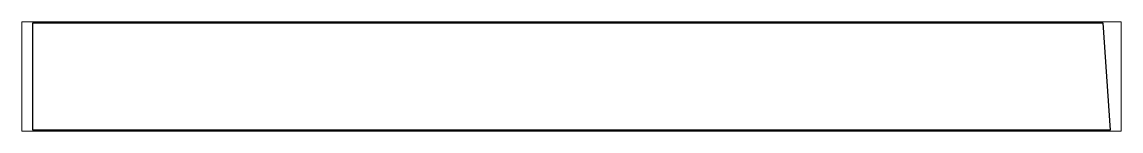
# Paper-space layout 'Layout1' of a CAD drawing. Header units: millimetres. Extents: x 0 to 257, y 85 to 110.
# The model-space entities are those that its viewports show. They can reach past a viewport. Long polylines and large blocks are cut down to what shows.
import ezdxf

# ---------------------------------------------------------------- set-up
doc = ezdxf.new("R2010")
doc.units = ezdxf.units.MM
doc.header["$LTSCALE"] = 25
doc.layers.add('3_Pezzi', color=7, linetype='Continuous')

msp = doc.modelspace()

# ---------------------------------------------------------------- linework, layer by layer
at = {"layer": '3_Pezzi', "color": 3, "linetype": 'Continuous'}
for p, q in [((0, -250), (0, 250)), ((0, 250), (4971.2, 250)), ((4971.2, 250), (5005.1, -250)), ((5005.1, -250), (0, -250))]:
    msp.add_line(p, q, dxfattribs=at)

psp = doc.layouts.get("Layout1")

# ---------------------------------------------------------------- viewports
at = {"layer": '0'}
psp.add_viewport(center=(128.5, 97.5), size=(257, 25.67404), view_center_point=(2502.53, 0), view_height=510, dxfattribs=at)

doc.saveas('drawing.dxf')
